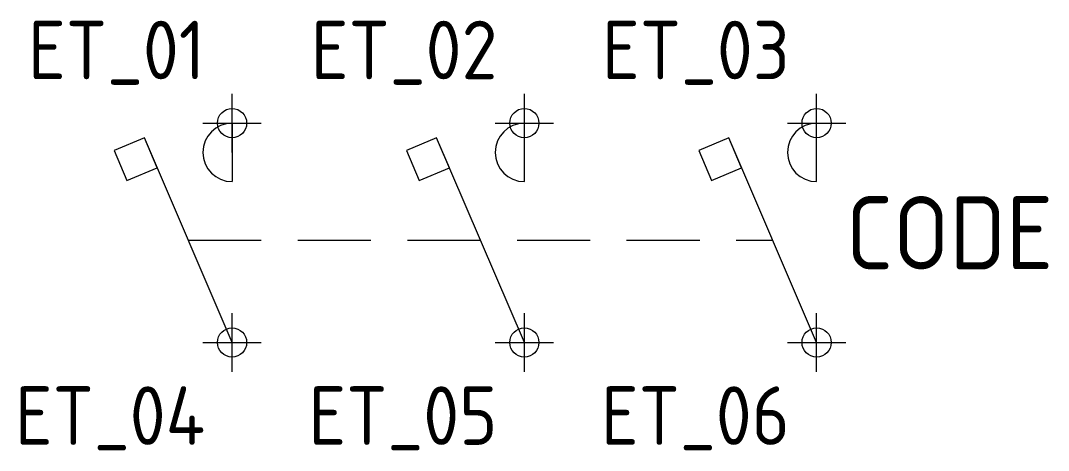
# Model space of a CAD drawing. Extents: x 2502.8 to 2537.9, y 3862.6 to 3877.3.
import ezdxf
from ezdxf.enums import TextEntityAlignment as Align

# ---------------------------------------------------------------- set-up
doc = ezdxf.new("R2010")
doc.units = 0
doc.header["$LTSCALE"] = 10
doc.header["$MEASUREMENT"] = 0
doc.header["$PDMODE"] = 34
doc.header["$PDSIZE"] = -5
doc.linetypes.add('DASHED2', pattern=[0.375, 0.25, -0.125])
doc.layers.get('0').update_dxf_attribs({"linetype": 'CONTINUOUS'})
for name, color, linetype in [('C', 7, 'CONTINUOUS'), ('TKST2', 1, 'CONTINUOUS'), ('TKST3', 3, 'CONTINUOUS')]:
    doc.layers.add(name, color=color, linetype=linetype)
doc.styles.get("Standard").update_dxf_attribs({"font": 'iso8.shx'})

msp = doc.modelspace()

# ---------------------------------------------------------------- linework, layer by layer
for p, q in [((2510, 3873.75), (2510, 3871.75)), ((2520, 3871.75), (2520, 3873.75)), ((2530, 3871.75), (2530, 3873.75))]:
    msp.add_line(p, q)
for points in [[(2510, 3873.75, 1), (2510, 3871.75)], [(2520, 3873.75, 1), (2520, 3871.75)], [(2530, 3873.75, 1), (2530, 3871.75)]]:
    msp.add_lwpolyline(points, format="xyb")
for points in [[(2507, 3873.25), (2505.969, 3872.816), (2506.403, 3871.786), (2507.434, 3872.219), (2507, 3873.25)], [(2517, 3873.25), (2515.969, 3872.816), (2516.403, 3871.786), (2517.434, 3872.219), (2517, 3873.25)], [(2527, 3873.25), (2525.969, 3872.816), (2526.403, 3871.786), (2527.434, 3872.219), (2527, 3873.25)]]:
    msp.add_lwpolyline(points, close=True)
for points in [[(2510, 3866.25), (2507, 3873.25)], [(2520, 3866.25), (2517, 3873.25)], [(2530, 3866.25), (2527, 3873.25)]]:
    msp.add_lwpolyline(points)
at = {"linetype": 'DASHED2'}
msp.add_lwpolyline([(2508.5, 3869.75), (2528.5, 3869.75)], dxfattribs=at)
at = {"layer": 'C', "color": 1}
msp.add_point((2510, 3873.75), dxfattribs=at)
at = {"layer": 'C', "color": 3}
msp.add_point((2520, 3873.75), dxfattribs=at)
at = {"layer": 'C', "color": 5}
msp.add_point((2530, 3873.75), dxfattribs=at)
at = {"layer": 'C', "color": 2}
msp.add_point((2510, 3866.25), dxfattribs=at)
at = {"layer": 'C', "color": 4}
msp.add_point((2520, 3866.25), dxfattribs=at)
at = {"layer": 'C', "color": 6}
msp.add_point((2530, 3866.25), dxfattribs=at)

# ---------------------------------------------------------------- texts
at = {"layer": 'TKST2'}
for tag, p in [('ET_01', (2509.08, 3875.25)), ('ET_02', (2519.08, 3875.25)), ('ET_03', (2529.08, 3875.25)), ('ET_04', (2509.08, 3862.75)), ('ET_05', (2519.08, 3862.75)), ('ET_06', (2529.08, 3862.75))]:
    msp.add_attdef(tag, text='', height=2, dxfattribs=at).set_placement(p, align=Align.RIGHT)
at = {"layer": 'TKST3'}
msp.add_attdef('CODE', (2531, 3868.75), '-Q', height=2.5, dxfattribs=at)

doc.saveas('drawing.dxf')
